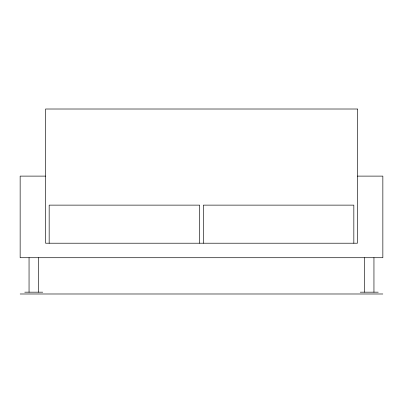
<?xml version="1.0" encoding="UTF-8"?>
<svg xmlns="http://www.w3.org/2000/svg" width="403" height="403" viewBox="0 0 403 403"><rect width="100%" height="100%" fill="white"/><g stroke="black" fill="none" stroke-linecap="round" stroke-linejoin="round"><path stroke-width="0.6" d="M45.539 176.111L20.15 176.111L20.15 257.719L382.85 257.719L382.85 176.111L357.461 176.111M24.724 292.175L42.778 292.175M360.222 292.175L378.276 292.175M20.15 293.989L382.85 293.989M373.949 257.719L373.949 292.175M364.549 257.719L364.549 292.175M353.834 243.211L353.834 205.127L203.314 205.127L203.314 243.211M199.686 243.211L199.686 205.127L49.166 205.127L49.166 243.211M38.451 257.719L38.451 292.175M29.051 257.719L29.051 292.175M357.461 109.012L45.539 109.012L45.539 243.211L357.461 243.211L357.461 109.012"/></g></svg>
